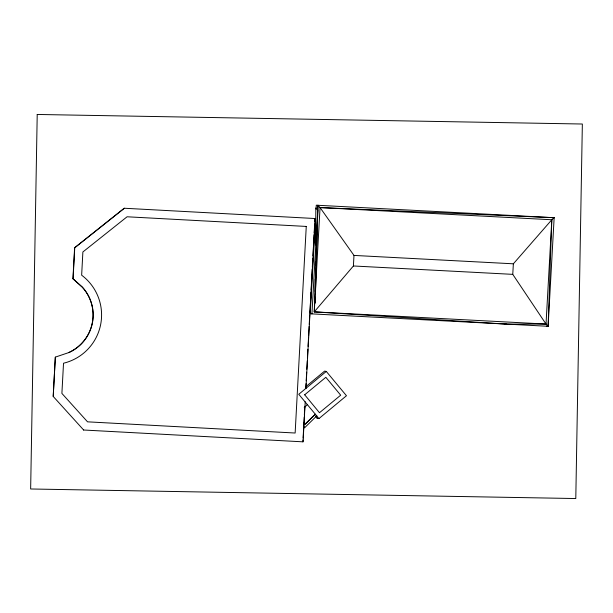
<?xml version="1.0" encoding="UTF-8"?>
<svg xmlns="http://www.w3.org/2000/svg" width="613" height="613" viewBox="0 0 613 613"><rect width="100%" height="100%" fill="white"/><g stroke="black" fill="none" stroke-linecap="round" stroke-linejoin="round"><path stroke-width="0.92" d="M315.09 302.845L315.128 297.152M315.174 291.451L315.274 279.114M315.389 264.877L315.411 262.027M315.549 244.939L315.841 207.922L317.787 210.044L315.526 291.642M315.212 303.052L315.366 297.351M552.436 217.607L554.152 217.707L548.099 326.3L546.022 324.062L506.369 324.108L314.254 311.871L318.001 205.286L316.285 205.194L316.07 209.002M311.948 313.887L548.099 326.3L551.815 219.753L554.152 217.707L318.001 205.286L311.948 313.887L310.224 313.795L315.327 222.343M83.644 430.012L53.208 396.435L55.331 357.118L68.917 352.536A41.201 41.194 -86.9 0 0 82.38 287.152L72.939 278.723L74.61 247.752L124.232 208.244L315.082 218.527L305.933 388.397M73.077 278.731L74.748 247.759L124.37 208.251M306.278 226.435L127.075 216.78L82.878 251.966L81.652 275.199A49.615 49.599 -86.9 0 1 63.522 363.218L61.898 393.416L87.544 421.836L295.144 433.023L306.262 226.435M302.914 441.827L303.014 439.919M303.113 438.011L303.634 428.464M303.734 426.556L304.247 417.016M304.354 415.108L304.814 406.519M305.787 388.389L306.048 383.615M306.201 380.75L306.669 372.168M306.822 369.302L307.282 360.712M307.435 357.846L307.902 349.264M308.055 346.399L308.515 337.809M308.623 335.901L309.136 326.361M309.236 324.446L309.749 314.906M309.856 312.998L310.37 303.458M310.469 301.542L310.983 292.003M311.09 290.095L311.55 281.505M311.703 278.647L312.224 269.099M312.324 267.191L312.783 258.602M312.944 255.744L313.404 247.154M313.557 244.288L314.071 234.748M314.178 232.84L314.638 224.251M314.791 221.385L314.944 218.519M305.213 401.753L303.052 441.835L83.506 430.004M314.254 311.871L353.402 265.973L353.985 255.422L320.047 207.569L551.815 219.753L546.022 324.062L314.254 311.871L320.047 207.569L318.001 205.286M546.022 324.062L512.767 274.356L513.357 263.805L551.815 219.753M304.224 407.668L307.473 404.496M303.956 422.84L304.99 424.311L314.661 414.809M304.99 424.311L315.373 414.158M303.558 427.705L304.653 427.713L316.837 415.798M305.787 386.734L324.622 371.095L326.292 371.432L346.468 395.737L318.936 418.587L316.99 418.273M326.292 371.432L298.769 394.289L318.936 418.587M304.63 394.833L325.84 377.294L340.69 395.186L319.48 412.725L304.722 394.826M320.047 207.569L554.152 217.707M353.985 255.422L513.357 263.805M353.402 265.973L512.767 274.356M55.331 357.118L53.208 396.435M504.652 324.016L506.369 324.108M546.375 326.208L548.099 326.3M72.939 278.723L82.242 287.145A41.201 41.194 -86.9 0 1 68.779 352.529M315.434 416.043L317.273 418.25M303.558 426.158L304.653 427.713M37.217 114.462L30.65 488.982L575.791 498.538L582.35 124.018L37.217 114.462"/></g></svg>
